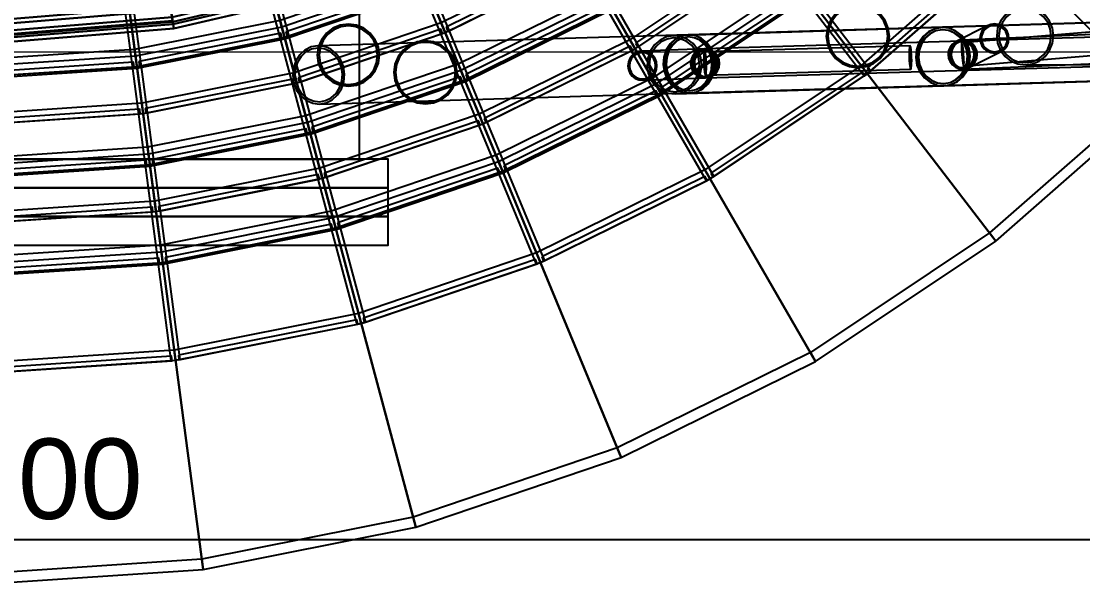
# Model space of a CAD drawing. Header units: millimetres. Extents: x -52000 to 54854, y -52000 to 53750.
# Drawn here: x 601 to 19107, y -28900 to -19098 of the extents above; entities that cross this region are included whole.
import ezdxf

# ---------------------------------------------------------------- set-up
doc = ezdxf.new("R2010")
doc.units = ezdxf.units.MM
for name, color, linetype, lineweight in [('D-BMK-AXIS', 7, 'Continuous', 13), ('D-STR-BASE', 7, 'Continuous', 25), ('D-STR-DECK', 7, 'Continuous', 25), ('D-STR-DIM', 7, 'Continuous', 13), ('D-STR-STRC', 7, 'Continuous', 25)]:
    doc.layers.add(name, color=color, linetype=linetype, lineweight=lineweight)
doc.styles.add('OpenSansCondensed-Light', font='OpenSansCondensed-Light.ttf')
doc.styles.add('TOWER_UNICODE', font='Arial Unicode.ttf')
doc.dimstyles.new('EZDXF', dxfattribs={"dimtxt": 0.25, "dimasz": 0.175, "dimexe": 0.375, "dimexo": 0.125, "dimgap": 0.1, "dimtad": 1, "dimlfac": 100, "dimzin": 12, "dimdsep": 46, "dimtxsty": 'OpenSansCondensed-Light', "dimblk": 'ARCHTICK', "dimcen": 2.5, "dimazin": 3, "dimtfac": 0.5, "dimtmove": 2, "dimatfit": 3})

# ---------------------------------------------------------------- blocks, each defined once
blk = doc.blocks.new('_ARCHTICK')
at = {"color": 0, "linetype": 'BYBLOCK', "const_width": 0.15}
blk.add_lwpolyline([(-0.5, -0.5), (0.5, 0.5)], dxfattribs=at)

msp = doc.modelspace()

# ---------------------------------------------------------------- linework, layer by layer
at = {"layer": 'D-BMK-AXIS'}
msp.add_lwpolyline([(0, 39259.8), (-34000, -19629.9), (34000, -19629.9)], close=True, dxfattribs=at)
at = {"layer": 'D-STR-BASE'}
for points in [[(-6500, -21500), (6500, -21500), (6500, -18500), (-6500, -18500)], [(-7000, -22000), (7000, -22000), (7000, -21500), (-7000, -21500)], [(-7000, -22500), (7000, -22500), (7000, -22000), (-7000, -22000)], [(-7000, -23000), (7000, -23000), (7000, -22500), (-7000, -22500)]]:
    msp.add_lwpolyline(points, close=True, dxfattribs=at)
at = {"layer": 'D-STR-DECK'}
for points in [[(4242.6, -4242.6), (20435.4, -20435.4), (22927.9, -17593.2), (4760.1, -3652.6)], [(3652.6, -4760.1), (17593.2, -22927.9), (20435.4, -20435.4), (4242.6, -4242.6)], [(3000, -5196.2), (11750, -20351.6), (14305.9, -18643.8), (3652.6, -4760.1)], [(3000, -5196.2), (14450, -25028.1), (17593.2, -22927.9), (3652.6, -4760.1)], [(2296.1, -5543.3), (8334.2, -20120.6), (10889.2, -18860.6), (3000, -5196.2)], [(2296.1, -5543.3), (8993.1, -21711.2), (11750, -20351.6), (3000, -5196.2)], [(2296.1, -5543.3), (11059.6, -26700.1), (14450, -25028.1), (3000, -5196.2)], [(1552.9, -5795.6), (5191.1, -19373.3), (7675.4, -18530), (2296.1, -5543.3)], [(1552.9, -5795.6), (5636.7, -21036.3), (8334.2, -20120.6), (2296.1, -5543.3)], [(1552.9, -5795.6), (6082.2, -22699.3), (8993.1, -21711.2), (2296.1, -5543.3)], [(1552.9, -5795.6), (7479.9, -27915.3), (11059.6, -26700.1), (2296.1, -5543.3)], [(783.2, -5948.7), (2617.9, -19885.1), (5191.1, -19373.3), (1552.9, -5795.6)], [(783.2, -5948.7), (2842.6, -21592), (5636.7, -21036.3), (1552.9, -5795.6)], [(783.2, -5948.7), (3067.4, -23299), (6082.2, -22699.3), (1552.9, -5795.6)], [(783.2, -5948.7), (3772.2, -28652.8), (7479.9, -27915.3), (1552.9, -5795.6)], [(0, -6000), (0, -20056.7), (2617.9, -19885.1), (783.2, -5948.7)], [(0, -6000), (0, -21778.4), (2842.6, -21592), (783.2, -5948.7)], [(0, -6000), (0, -23500), (3067.4, -23299), (783.2, -5948.7)], [(0, -6000), (0, -28900), (3772.2, -28652.8), (783.2, -5948.7)], [(11221.2, -14500.5), (15413.5, -19964), (15294.5, -20055.3), (11102.2, -14591.9)], [(9232.5, -15841.2), (12675.8, -21805.1), (12545.9, -21880.1), (9102.6, -15916.2)], [(7085.8, -16910.7), (9721.2, -23273.1), (9582.6, -23330.5), (6947.2, -16968.1)], [(4817.9, -17690.9), (6600.3, -24342.8), (6455.4, -24381.6), (4673, -17729.7)], [(15244.4, -19866.9), (15354, -20009.7), (17834.4, -17834.4), (17707.1, -17707.1)], [(7922.7, -19127.2), (7991.6, -19293.5), (10441.6, -18085.3), (10351.6, -17929.4)], [(11212.4, -19420.4), (11302.4, -19576.3), (13760.9, -17933.6), (13651.3, -17790.7)], [(11308.3, -19480.4), (11348.5, -19549.6), (13718.6, -17965.9), (13670.1, -17902.3)], [(15352.2, -19910.1), (15401.1, -19973.4), (17792.3, -17876.4), (17735.9, -17819.7)], [(8006.3, -19200.8), (8037.1, -19274.6), (10398.9, -18109.9), (10359.1, -18040.5)], [(2467.6, -18168.4), (3366.4, -24996.1), (3217.7, -25015.7), (2318.9, -18188)], [(3196.4, -18830.6), (3250, -19146.1), (6047.1, -18492.8), (5947.6, -18188.6)], [(3262.8, -19221.6), (3209.2, -18906.1), (5971.4, -18261.4), (6070.9, -18565.5)], [(5113.4, -19083.5), (5198.8, -19402.3), (7686.9, -18557.7), (7560.6, -18252.8)], [(390, -19259.7), (377.5, -18639.8), (3126.1, -18416.6), (3229.9, -19027.8)], [(378.8, -18705.7), (391.3, -19325.6), (3240.9, -19092.8), (3137.1, -18481.5)], [(3250, -19146.1), (3229.9, -19027.8), (6009.8, -18378.7), (6047.1, -18492.8)], [(3229.9, -19027.8), (3243.2, -19106.3), (6034.5, -18454.3), (6009.8, -18378.7)], [(3243.2, -19106.3), (3263.3, -19224.6), (6071.8, -18568.4), (6034.5, -18454.3)], [(3250, -19146.1), (3262.8, -19221.6), (6070.9, -18565.5), (6047.1, -18492.8)], [(3263.3, -19224.6), (3250, -19146.1), (6047.1, -18492.8), (6071.8, -18568.4)], [(5144.5, -19199.4), (5191.1, -19373.3), (7675.4, -18530), (7606.5, -18363.7)], [(5215.8, -19283.8), (5236.7, -19361), (7631.7, -18548), (7601.3, -18474)], [(11600, -20091.8), (11765, -20377.6), (14324.2, -18667.6), (14123.3, -18405.8)], [(11660, -20195.7), (11750, -20351.6), (14305.9, -18643.8), (14196.3, -18501)], [(8219.4, -19843.4), (8345.7, -20148.3), (10904.2, -18886.6), (10739.2, -18600.8)], [(11757.8, -20254.7), (11797.9, -20323.9), (14261.9, -18677.5), (14213.4, -18613.9)], [(386, -19059.7), (392.4, -19379.7), (3250, -19146.1), (3196.4, -18830.6)], [(387.5, -19136.2), (386, -19059.7), (3196.4, -18830.6), (3209.2, -18906.1)], [(3196.4, -18830.6), (3250, -19146.1), (3262.8, -19221.6), (3209.2, -18906.1)], [(3196.4, -18830.6), (3250, -19146.1), (3262.8, -19221.6), (3209.2, -18906.1)], [(8265.3, -19954.3), (8334.2, -20120.6), (10889.2, -18860.6), (10799.2, -18704.7)], [(8350.8, -20027.1), (8381.6, -20100.9), (10844.7, -18886.2), (10804.9, -18816.8)], [(394, -19456.2), (387.5, -19136.2), (3209.2, -18906.1), (3262.8, -19221.6)], [(392.4, -19379.7), (390, -19259.7), (3229.9, -19027.8), (3250, -19146.1)], [(390, -19259.7), (391.6, -19339.2), (3243.2, -19106.3), (3229.9, -19027.8)], [(391.3, -19325.6), (390, -19259.7), (3229.9, -19027.8), (3240.9, -19092.8)], [(3250, -19146.1), (3229.9, -19027.8), (3243.2, -19106.3), (3263.3, -19224.6)], [(3250, -19146.1), (3229.9, -19027.8), (3243.2, -19106.3), (3263.3, -19224.6)], [(391.6, -19339.2), (394, -19459.2), (3263.3, -19224.6), (3243.2, -19106.3)], [(392.4, -19379.7), (394, -19456.2), (3262.8, -19221.6), (3250, -19146.1)], [(394, -19459.2), (392.4, -19379.7), (3250, -19146.1), (3263.3, -19224.6)], [(2578.8, -19587.7), (2621.8, -19914.9), (5198.8, -19402.3), (5113.4, -19083.5)], [(2594.4, -19706.7), (2617.9, -19885.1), (5191.1, -19373.3), (5144.5, -19199.4)], [(5358.4, -19997.7), (5404.9, -20171.5), (7991.6, -19293.5), (7922.7, -19127.2)], [(5431.6, -20081.5), (5452.5, -20158.7), (7946.1, -19312.3), (7915.7, -19238.3)], [(2654.1, -19799.6), (2664.8, -19878.9), (5145.4, -19385.5), (5124.9, -19308.2)], [(8581.6, -20717.8), (8650.5, -20884.1), (11302.4, -19576.3), (11212.4, -19420.4)], [(0, -19756.7), (0, -20086.7), (2621.8, -19914.9), (2578.8, -19587.7)], [(8668.9, -20789.8), (8699.6, -20863.6), (11256.2, -19602.9), (11216.4, -19533.5)], [(0, -19876.7), (0, -20056.7), (2617.9, -19885.1), (2594.4, -19706.7)], [(47.1, -19976.7), (47.3, -20056.7), (2571.1, -19891.2), (2560.8, -19811.9)], [(5559, -20746.5), (5644.4, -21065.3), (8345.7, -20148.3), (8219.4, -19843.4)], [(5590.1, -20862.4), (5636.7, -21036.3), (8334.2, -20120.6), (8265.3, -19954.3)], [(12520.8, -21686.7), (12610.8, -21842.6), (15354, -20009.7), (15244.4, -19866.9)], [(12622.1, -21743.6), (12662.2, -21812.8), (15306.8, -20045.8), (15258.2, -19982.2)], [(2702.3, -20526), (2725.8, -20704.5), (5404.9, -20171.5), (5358.4, -19997.7)], [(2763.9, -20618.7), (2774.6, -20698), (5357.4, -20184.2), (5336.9, -20106.9)], [(5665.3, -20945.7), (5686.2, -21022.9), (8286.8, -20140.2), (8256.3, -20066.2)], [(8878.3, -21434), (9004.5, -21738.9), (11765, -20377.6), (11600, -20091.8)], [(8924.2, -21544.9), (8993.1, -21711.2), (11750, -20351.6), (11660, -20195.7)], [(9013.4, -21616.1), (9044.2, -21689.9), (11702, -20379.2), (11662.2, -20309.8)], [(17483.6, -22785.1), (17593.2, -22927.9), (20435.4, -20435.4), (20308.1, -20308.1)], [(0, -20703.1), (0, -20883.1), (2725.8, -20704.5), (2702.3, -20526)], [(49, -20803.1), (49.2, -20883.1), (2677, -20710.8), (2666.7, -20631.5)], [(5804, -21660.6), (5850.5, -21834.5), (8650.5, -20884.1), (8581.6, -20717.8)], [(2803.5, -21294.6), (2846.6, -21621.8), (5644.4, -21065.3), (5559, -20746.5)], [(2819.2, -21413.6), (2842.6, -21592), (5636.7, -21036.3), (5590.1, -20862.4)], [(5881.1, -21743.4), (5902, -21820.7), (8601.2, -20904.4), (8570.8, -20830.4)], [(2882.9, -21506), (2893.5, -21585.3), (5587.1, -21049.5), (5566.6, -20972.2)], [(0, -21478.4), (0, -21808.4), (2846.6, -21621.8), (2803.5, -21294.6)], [(0, -21598.4), (0, -21778.4), (2842.6, -21592), (2819.2, -21413.6)], [(6004.6, -22409.5), (6090, -22728.2), (9004.5, -21738.9), (8878.3, -21434)], [(51.1, -21698.3), (51.3, -21778.3), (2791.8, -21598.7), (2781.5, -21519.3)], [(6035.7, -22525.4), (6082.2, -22699.3), (8993.1, -21711.2), (8924.2, -21544.9)], [(2927, -22232.9), (2950.5, -22411.4), (5850.5, -21834.5), (5804, -21660.6)], [(2992.7, -22325.1), (3003.3, -22404.3), (5799.1, -21848.2), (5778.6, -21770.9)], [(6114.8, -22607.6), (6135.7, -22684.9), (8941.9, -21732.3), (8911.4, -21658.3)], [(9583, -23135.5), (9651.9, -23301.8), (12610.8, -21842.6), (12520.8, -21686.7)], [(9676, -23205.1), (9706.8, -23278.9), (12559.3, -21872.2), (12519.5, -21802.9)], [(0, -22424.7), (0, -22604.7), (2950.5, -22411.4), (2927, -22232.9)], [(53.1, -22524.7), (53.3, -22604.7), (2897.7, -22418.3), (2887.4, -22338.9)], [(3028.2, -23001.5), (3071.3, -23328.7), (6090, -22728.2), (6004.6, -22409.5)], [(3043.9, -23120.5), (3067.4, -23299), (6082.2, -22699.3), (6035.7, -22525.4)], [(3111.6, -23212.4), (3122.3, -23291.7), (6028.7, -22713.5), (6008.2, -22636.2)], [(14360, -24872.2), (14450, -25028.1), (17593.2, -22927.9), (17483.6, -22785.1)], [(0, -23200), (0, -23530), (3071.3, -23328.7), (3028.2, -23001.5)], [(0, -23320), (0, -23500), (3067.4, -23299), (3043.9, -23120.5)], [(55.2, -23419.9), (55.4, -23499.9), (3012.5, -23306.1), (3002.2, -23226.8)], [(6481.3, -24188.4), (6527.8, -24362.2), (9651.9, -23301.8), (9583, -23135.5)], [(6564.3, -24269.6), (6585.2, -24346.8), (9597, -23324.4), (9566.5, -23250.4)], [(3268.6, -24827.4), (3292.1, -25005.9), (6527.8, -24362.2), (6481.3, -24188.4)], [(3340.4, -24918.7), (3351, -24998), (6470.4, -24377.5), (6449.9, -24300.2)], [(0, -25041.6), (0, -25221.6), (3292.1, -25005.9), (3268.6, -24827.4)], [(59.2, -25141.6), (59.4, -25221.6), (3233.2, -25013.6), (3222.9, -24934.2)], [(10990.7, -26533.8), (11059.6, -26700.1), (14450, -25028.1), (14360, -24872.2)], [(7433.3, -27741.4), (7479.9, -27915.3), (11059.6, -26700.1), (10990.7, -26533.8)], [(3748.7, -28474.3), (3772.2, -28652.8), (7479.9, -27915.3), (7433.3, -27741.4)], [(0, -28720), (0, -28900), (3772.2, -28652.8), (3748.7, -28474.3)]]:
    msp.add_lwpolyline(points, close=True, dxfattribs=at)
at = {"layer": 'D-STR-STRC'}
for points in [[(15735.2, -19357.8), (15716.4, -19215.5), (15661.5, -19082.8), (15574.1, -18968.9), (15460.2, -18881.5), (15327.5, -18826.6), (15185.2, -18807.8), (15042.8, -18826.6), (14910.2, -18881.5), (14796.3, -18968.9), (14708.9, -19082.8), (14653.9, -19215.5), (14635.2, -19357.8), (14653.9, -19500.2), (14708.9, -19632.8), (14796.3, -19746.7), (14910.2, -19834.1), (15042.8, -19889.1), (15185.2, -19907.8), (15327.5, -19889.1), (15460.2, -19834.1), (15574.1, -19746.7), (15661.5, -19632.8), (15716.4, -19500.2)], [(15710.2, -19357.8), (15692.3, -19221.9), (15639.8, -19095.3), (15556.4, -18986.6), (15447.7, -18903.1), (15321.1, -18850.7), (15185.2, -18832.8), (15049.3, -18850.7), (14922.7, -18903.1), (14813.9, -18986.6), (14730.5, -19095.3), (14678.1, -19221.9), (14660.2, -19357.8), (14678.1, -19493.7), (14730.5, -19620.3), (14813.9, -19729), (14922.7, -19812.5), (15049.3, -19864.9), (15185.2, -19882.8), (15321.1, -19864.9), (15447.7, -19812.5), (15556.4, -19729), (15639.8, -19620.3), (15692.3, -19493.7)], [(18100.8, -18842.9), (17972.8, -18860.2), (17853.6, -18910.9), (17751.1, -18991.7), (17672.5, -19096.9), (17623.1, -19219.4), (17606.3, -19350.9), (17623.1, -19482.3), (17672.5, -19604.9), (17751.1, -19710.1), (17853.6, -19790.8), (17972.8, -19841.6), (18100.8, -19858.9), (18228.8, -19841.6), (18348.1, -19790.9), (18450.6, -19710.2), (18529.2, -19605), (18578.6, -19482.5), (18595.4, -19351), (18578.6, -19219.5), (18529.2, -19097), (18450.6, -18991.7), (18348.1, -18911), (18228.8, -18860.2)], [(18100.8, -18882.9), (17982.9, -18898.9), (17873, -18945.6), (17778.7, -19020), (17706.2, -19116.9), (17660.7, -19229.7), (17645.2, -19350.9), (17660.7, -19472), (17706.2, -19584.9), (17778.7, -19681.8), (17873, -19756.2), (17982.9, -19803), (18100.8, -19818.9), (18218.8, -19803), (18328.7, -19756.2), (18423, -19681.9), (18495.4, -19585), (18541, -19472.1), (18556.5, -19351), (18541, -19229.8), (18495.4, -19117), (18423, -19020), (18328.7, -18945.6), (18218.8, -18898.9)], [(6845.5, -19689.6), (6827, -19549.4), (6772.9, -19418.8), (6686.8, -19306.6), (6574.6, -19220.5), (6443.9, -19166.3), (6303.7, -19147.9), (6163.5, -19166.3), (6032.8, -19220.5), (5920.6, -19306.6), (5834.5, -19418.8), (5780.4, -19549.4), (5761.9, -19689.6), (5780.4, -19829.9), (5834.5, -19960.5), (5920.6, -20072.7), (6032.8, -20158.8), (6163.5, -20213), (6303.7, -20231.4), (6443.9, -20213), (6574.6, -20158.8), (6686.8, -20072.7), (6772.9, -19960.5), (6827, -19829.9)], [(6845.5, -19689.6), (6827, -19549.4), (6772.9, -19418.8), (6686.8, -19306.6), (6574.6, -19220.5), (6443.9, -19166.3), (6303.7, -19147.9), (6163.5, -19166.3), (6032.8, -19220.5), (5920.6, -19306.6), (5834.5, -19418.8), (5780.4, -19549.4), (5761.9, -19689.6), (5780.4, -19829.9), (5834.5, -19960.5), (5920.6, -20072.7), (6032.8, -20158.8), (6163.5, -20213), (6303.7, -20231.4), (6443.9, -20213), (6574.6, -20158.8), (6686.8, -20072.7), (6772.9, -19960.5), (6827, -19829.9)], [(6813.6, -19689.6), (6796.2, -19557.7), (6745.3, -19434.7), (6664.3, -19329.1), (6558.6, -19248), (6435.7, -19197.1), (6303.7, -19179.7), (6171.7, -19197.1), (6048.7, -19248), (5943.1, -19329.1), (5862.1, -19434.7), (5811.1, -19557.7), (5793.8, -19689.6), (5811.1, -19821.6), (5862.1, -19944.6), (5943.1, -20050.2), (6048.7, -20131.3), (6171.7, -20182.2), (6303.7, -20199.6), (6435.7, -20182.2), (6558.6, -20131.3), (6664.3, -20050.2), (6745.3, -19944.6), (6796.2, -19821.6)], [(6813.6, -19689.6), (6796.2, -19557.7), (6745.3, -19434.7), (6664.3, -19329.1), (6558.6, -19248), (6435.7, -19197.1), (6303.7, -19179.7), (6171.7, -19197.1), (6048.7, -19248), (5943.1, -19329.1), (5862.1, -19434.7), (5811.1, -19557.7), (5793.8, -19689.6), (5811.1, -19821.6), (5862.1, -19944.6), (5943.1, -20050.2), (6048.7, -20131.3), (6171.7, -20182.2), (6303.7, -20199.6), (6435.7, -20182.2), (6558.6, -20131.3), (6664.3, -20050.2), (6745.3, -19944.6), (6796.2, -19821.6)], [(11512.6, -19871.7), (11532.8, -20002.6), (11584, -20123.6), (11662.8, -20226.5), (11763.7, -20304.2), (11879.9, -20351.4), (12003.5, -20365), (16686.2, -20222.8), (16808.7, -20201.7), (16921.8, -20147.5), (17017.9, -20063.9), (17090.2, -19956.4), (17134, -19832.5), (17146.2, -19700.6), (17126, -19569.7), (17074.8, -19448.6), (16996.1, -19345.8), (16895.1, -19268.1), (16778.9, -19220.8), (16655.3, -19207.3), (11972.7, -19349.5), (11850.1, -19370.5), (11737, -19424.7), (11641, -19508.4), (11568.6, -19615.9), (11524.8, -19739.8)], [(16655.3, -19207.3), (16532.8, -19228.3), (16419.7, -19282.5), (16323.6, -19366.2), (16251.3, -19473.6), (16207.5, -19597.6), (16195.3, -19729.5), (16215.5, -19860.4), (16266.7, -19981.4), (16345.4, -20084.3), (16446.4, -20162), (16562.6, -20209.2), (16686.2, -20222.8), (16808.7, -20201.7), (16921.8, -20147.5), (17017.9, -20063.9), (17090.2, -19956.4), (17134, -19832.5), (17146.2, -19700.6), (17126, -19569.7), (17074.8, -19448.6), (16996.1, -19345.8), (16895.1, -19268.1), (16778.9, -19220.8)], [(16655.3, -19207.3), (16535.9, -19228.2), (16425.6, -19282.3), (16332.1, -19365.9), (16261.6, -19473.3), (16219, -19597.2), (16207.2, -19729.1), (16227, -19860), (16277, -19981.1), (16353.9, -20084), (16452.3, -20161.8), (16565.7, -20209.1), (16686.2, -20222.8), (16805.6, -20201.8), (16915.9, -20147.7), (17009.4, -20064.1), (17079.9, -19956.7), (17122.5, -19832.8), (17134.3, -19700.9), (17114.5, -19570), (17064.5, -19448.9), (16987.6, -19346), (16889.2, -19268.2), (16775.8, -19220.9)], [(16759.8, -19677.2), (16768.5, -19743), (16793.8, -19804.2), (16834.2, -19856.9), (16886.7, -19897.3), (16947.9, -19922.7), (17013.6, -19931.4), (17079.3, -19922.8), (17140.5, -19897.5), (17693.8, -19618.9), (17746.4, -19578.6), (17786.7, -19526), (17812, -19464.8), (17820.7, -19399.1), (17812, -19333.3), (17786.7, -19272.1), (17746.4, -19219.4), (17693.8, -19179), (17632.6, -19153.6), (17566.9, -19144.9), (17501.3, -19153.5), (17440.1, -19178.8), (16886.7, -19457.4), (16834.2, -19497.7), (16793.8, -19550.3), (16768.5, -19611.5)], [(17566.9, -19144.9), (17501.3, -19153.5), (17440.1, -19178.8), (17387.5, -19219.1), (17347.2, -19271.6), (17321.8, -19332.8), (17313.2, -19398.6), (17321.8, -19464.3), (17347.2, -19525.6), (17387.5, -19578.2), (17440.1, -19618.6), (17501.3, -19644), (17566.9, -19652.7), (17632.6, -19644.2), (17693.8, -19618.9), (17746.4, -19578.6), (17786.7, -19526), (17812, -19464.8), (17820.7, -19399.1), (17812, -19333.3), (17786.7, -19272.1), (17746.4, -19219.4), (17693.8, -19179), (17632.6, -19153.6)], [(17566.9, -19169.9), (17507.7, -19177.6), (17452.6, -19200.4), (17405.2, -19236.8), (17368.8, -19284.1), (17346, -19339.3), (17338.2, -19398.6), (17346, -19457.8), (17368.8, -19513.1), (17405.2, -19560.5), (17452.6, -19597), (17507.7, -19619.9), (17566.9, -19627.8), (17626.1, -19620), (17681.3, -19597.2), (17728.7, -19560.9), (17765.1, -19513.5), (17787.9, -19458.3), (17795.7, -19399), (17787.9, -19339.8), (17765.1, -19284.5), (17728.7, -19237.1), (17681.3, -19200.7), (17626.1, -19177.7)], [(5333.9, -20045.7), (5353.1, -20176.7), (5401.9, -20297.8), (5476.7, -20400.8), (5572.5, -20478.7), (5682.8, -20526.2), (5800.1, -20540), (12259.5, -20347.5), (12375.7, -20326.7), (12483, -20272.8), (12574, -20189.3), (12642.6, -20082), (12684, -19958.2), (12695.4, -19826.3), (12676.2, -19695.3), (12627.4, -19574.2), (12552.6, -19471.2), (12456.8, -19393.3), (12346.5, -19345.8), (12229.2, -19332), (5769.8, -19524.5), (5653.6, -19545.3), (5546.3, -19599.2), (5455.3, -19682.7), (5386.7, -19790), (5345.3, -19913.8)], [(11972.7, -19349.5), (11850.1, -19370.5), (11737, -19424.7), (11641, -19508.4), (11568.6, -19615.9), (11524.8, -19739.8), (11512.6, -19871.7), (11532.8, -20002.6), (11584, -20123.6), (11662.8, -20226.5), (11763.7, -20304.2), (11879.9, -20351.4), (12003.5, -20365), (12126.1, -20344), (12239.2, -20289.8), (12335.2, -20206.1), (12407.6, -20098.6), (12451.4, -19974.7), (12463.6, -19842.8), (12443.4, -19711.9), (12392.2, -19590.8), (12313.4, -19488), (12212.5, -19410.3), (12096.3, -19363)], [(11973.9, -19389.5), (11861, -19408.8), (11756.8, -19458.8), (11668.3, -19535.9), (11601.6, -19634.9), (11561.3, -19749), (11550.1, -19870.5), (11568.7, -19991.2), (11615.9, -20102.7), (11688.4, -20197.4), (11781.4, -20269), (11888.4, -20312.5), (12002.3, -20325), (12115.2, -20305.6), (12219.4, -20255.7), (12307.9, -20178.6), (12374.5, -20079.6), (12414.9, -19965.5), (12426.1, -19843.9), (12407.5, -19723.3), (12360.3, -19611.8), (12287.8, -19517.1), (12194.8, -19445.5), (12087.7, -19401.9)], [(12229.2, -19332), (12113, -19352.8), (12005.7, -19406.7), (11914.7, -19490.2), (11846.2, -19597.5), (11804.8, -19721.3), (11793.3, -19853.2), (11812.6, -19984.2), (11861.3, -20105.3), (11936.1, -20208.3), (12032, -20286.2), (12142.3, -20333.7), (12259.5, -20347.5), (12375.7, -20326.7), (12483, -20272.8), (12574, -20189.3), (12642.6, -20082), (12684, -19958.2), (12695.4, -19826.3), (12676.2, -19695.3), (12627.4, -19574.2), (12552.6, -19471.2), (12456.8, -19393.3), (12346.5, -19345.8)], [(12229.2, -19332), (12117.9, -19352.6), (12015.2, -19406.4), (11928.1, -19489.8), (11862.6, -19597), (11823, -19720.8), (11812.2, -19852.6), (11830.9, -19983.6), (11877.7, -20104.8), (11949.5, -20207.9), (12041.4, -20285.9), (12147.1, -20333.6), (12259.5, -20347.5), (12370.8, -20326.9), (12473.6, -20273), (12560.7, -20189.7), (12626.2, -20082.5), (12665.7, -19958.7), (12676.5, -19826.9), (12657.9, -19695.9), (12611.1, -19574.7), (12539.3, -19471.6), (12447.4, -19393.6), (12341.6, -19345.9)], [(12230.4, -19372), (12123.4, -19391.1), (12024.5, -19440.8), (11940.7, -19517.7), (11877.5, -19616.6), (11839.4, -19730.6), (11828.8, -19852.1), (11846.6, -19972.8), (11891.5, -20084.4), (11960.4, -20179.3), (12048.7, -20251.1), (12150.3, -20294.8), (12258.3, -20307.5), (12365.4, -20288.4), (12464.2, -20238.7), (12548.1, -20161.8), (12611.2, -20062.9), (12649.4, -19948.9), (12659.9, -19827.4), (12642.2, -19706.7), (12597.3, -19595.1), (12528.4, -19500.2), (12440.1, -19428.4), (12338.5, -19384.7)], [(12230.4, -19372), (12127.9, -19391), (12033.2, -19440.6), (11953, -19517.4), (11892.6, -19616.1), (11856.2, -19730.1), (11846.3, -19851.6), (11863.4, -19972.3), (11906.6, -20083.9), (11972.7, -20178.9), (12057.4, -20250.8), (12154.8, -20294.7), (12258.3, -20307.5), (12360.9, -20288.5), (12455.5, -20238.9), (12535.8, -20162.1), (12596.1, -20063.4), (12632.6, -19949.4), (12642.5, -19827.9), (12625.3, -19707.2), (12582.2, -19595.6), (12516, -19500.6), (12431.4, -19428.7), (12334, -19384.8)], [(16656.5, -19247.2), (16543.7, -19266.6), (16439.4, -19316.6), (16351, -19393.7), (16284.3, -19492.7), (16244, -19606.8), (16232.7, -19728.3), (16251.3, -19848.9), (16298.5, -19960.4), (16371.1, -20055.2), (16464, -20126.8), (16571.1, -20170.3), (16685, -20182.8), (16797.8, -20163.4), (16902.1, -20113.5), (16990.5, -20036.4), (17057.2, -19937.4), (17097.5, -19823.2), (17108.8, -19701.7), (17090.2, -19581.1), (17043, -19469.6), (16970.4, -19374.8), (16877.5, -19303.3), (16770.4, -19259.7)], [(16656.5, -19247.2), (16546.5, -19266.5), (16444.9, -19316.4), (16358.7, -19393.4), (16293.8, -19492.4), (16254.6, -19606.5), (16243.7, -19728), (16261.9, -19848.6), (16308, -19960.1), (16378.8, -20055), (16469.5, -20126.6), (16573.9, -20170.2), (16685, -20182.8), (16795, -20163.5), (16896.6, -20113.7), (16982.7, -20036.6), (17047.7, -19937.7), (17086.9, -19823.6), (17097.8, -19702.1), (17079.5, -19581.4), (17033.5, -19469.9), (16962.7, -19375.1), (16872, -19303.4), (16767.5, -19259.8)], [(17013.6, -19423.5), (16947.9, -19432.1), (16886.7, -19457.4), (16834.2, -19497.7), (16793.8, -19550.3), (16768.5, -19611.5), (16759.8, -19677.2), (16768.5, -19743), (16793.8, -19804.2), (16834.2, -19856.9), (16886.7, -19897.3), (16947.9, -19922.7), (17013.6, -19931.4), (17079.3, -19922.8), (17140.5, -19897.5), (17193, -19857.2), (17233.3, -19804.7), (17258.7, -19743.5), (17267.3, -19677.7), (17258.7, -19612), (17233.3, -19550.7), (17193, -19498.1), (17140.5, -19457.7), (17079.3, -19432.3)], [(17002.9, -19428), (16945.6, -19439.1), (16893, -19466.8), (16848.6, -19509.1), (16815.4, -19563.2), (16795.8, -19625.4), (16791.1, -19691.4), (16801.5, -19756.7), (16826.4, -19817), (16864.1, -19868), (16912, -19906.3), (16966.8, -19929.3), (17024.9, -19935.5), (17082.2, -19924.4), (17134.9, -19896.7), (17179.3, -19854.4), (17212.4, -19800.3), (17232, -19738.1), (17236.8, -19672.1), (17226.3, -19606.7), (17201.4, -19546.5), (17163.7, -19495.5), (17115.8, -19457.1), (17061, -19434.1)], [(5769.8, -19524.5), (5653.6, -19545.3), (5546.3, -19599.2), (5455.3, -19682.7), (5386.7, -19790), (5345.3, -19913.8), (5333.9, -20045.7), (5353.1, -20176.7), (5401.9, -20297.8), (5476.7, -20400.8), (5572.5, -20478.7), (5682.8, -20526.2), (5800.1, -20540), (5916.3, -20519.3), (6023.6, -20465.3), (6114.6, -20381.8), (6183.1, -20274.5), (6224.5, -20150.7), (6236, -20018.8), (6216.7, -19887.9), (6168, -19766.7), (6093.2, -19663.7), (5997.3, -19585.8), (5887, -19538.3)], [(5771, -19564.5), (5663.9, -19583.6), (5565.1, -19633.3), (5481.2, -19710.3), (5418.1, -19809.1), (5379.9, -19923.2), (5369.4, -20044.7), (5387.1, -20165.3), (5432, -20276.9), (5500.9, -20371.8), (5589.2, -20443.6), (5690.8, -20487.3), (5798.9, -20500.1), (5905.9, -20480.9), (6004.8, -20431.2), (6088.6, -20354.3), (6151.8, -20255.4), (6189.9, -20141.4), (6200.5, -20019.9), (6182.7, -19899.2), (6137.8, -19787.7), (6068.9, -19692.7), (5980.6, -19621), (5879, -19577.2)], [(8198.3, -19988.9), (8179.6, -19846.5), (8124.6, -19713.9), (8037.2, -19599.9), (7923.3, -19512.5), (7790.6, -19457.6), (7648.3, -19438.9), (7505.9, -19457.6), (7373.3, -19512.5), (7259.4, -19599.9), (7172, -19713.9), (7117, -19846.5), (7098.3, -19988.9), (7117, -20131.2), (7172, -20263.9), (7259.4, -20377.8), (7373.3, -20465.2), (7505.9, -20520.1), (7648.3, -20538.9), (7790.6, -20520.1), (7923.3, -20465.2), (8037.2, -20377.8), (8124.6, -20263.9), (8179.6, -20131.2)], [(8173.3, -19988.9), (8155.4, -19853), (8103, -19726.4), (8019.5, -19617.6), (7910.8, -19534.2), (7784.2, -19481.7), (7648.3, -19463.9), (7512.4, -19481.7), (7385.8, -19534.2), (7277.1, -19617.6), (7193.6, -19726.4), (7141.2, -19853), (7123.3, -19988.9), (7141.2, -20124.7), (7193.6, -20251.4), (7277.1, -20360.1), (7385.8, -20443.5), (7512.4, -20496), (7648.3, -20513.9), (7784.2, -20496), (7910.8, -20443.5), (8019.5, -20360.1), (8103, -20251.4), (8155.4, -20124.7)], [(11177.6, -19872.7), (11186.2, -19938.4), (11211.5, -19999.7), (11251.7, -20052.3), (11304.1, -20092.7), (11365.1, -20118.1), (11430.5, -20126.8), (12522.7, -20086.3), (12588.2, -20077.7), (12649.2, -20052.3), (12701.6, -20012), (12741.8, -19959.4), (12767, -19898.1), (12775.7, -19832.4), (12767, -19766.7), (12741.8, -19705.4), (12701.6, -19652.8), (12649.2, -19612.4), (12588.2, -19587), (12522.7, -19578.3), (11430.5, -19618.8), (11365.1, -19627.4), (11304.1, -19652.8), (11251.7, -19693.1), (11211.5, -19745.7), (11186.2, -19807)], [(12522.7, -19578.3), (12457.2, -19587), (12396.2, -19612.3), (12343.8, -19652.7), (12303.6, -19705.3), (12278.3, -19766.5), (12269.7, -19832.2), (12278.3, -19898), (12303.6, -19959.3), (12343.8, -20011.9), (12396.2, -20052.2), (12457.2, -20077.6), (12522.7, -20086.3), (12588.2, -20077.7), (12649.2, -20052.3), (12701.6, -20012), (12741.8, -19959.4), (12767, -19898.1), (12775.7, -19832.4), (12767, -19766.7), (12741.8, -19705.4), (12701.6, -19652.8), (12649.2, -19612.4), (12588.2, -19587)], [(12522.7, -19603.3), (12463.6, -19611.1), (12408.6, -19634), (12361.4, -19670.3), (12325.2, -19717.8), (12302.4, -19773), (12294.6, -19832.2), (12302.4, -19891.5), (12325.2, -19946.8), (12361.4, -19994.2), (12408.6, -20030.6), (12463.6, -20053.5), (12522.7, -20061.3), (12581.7, -20053.5), (12636.7, -20030.7), (12684, -19994.3), (12720.2, -19946.9), (12743, -19891.7), (12750.8, -19832.4), (12743, -19773.1), (12720.2, -19717.9), (12684, -19670.4), (12636.7, -19634), (12581.7, -19611.1)], [(12515.2, -19578.2), (12461.8, -19588.4), (12412.6, -19615.3), (12370.9, -19656.9), (12339.5, -19710.4), (12320.7, -19772.3), (12315.5, -19838.2), (12324.5, -19903.7), (12347, -19964.3), (12381.5, -20015.9), (12425.6, -20055), (12476.3, -20078.9), (12530.2, -20086), (12583.5, -20075.7), (12632.7, -20048.9), (12674.4, -20007.3), (12705.8, -19953.7), (12724.7, -19891.9), (12729.8, -19826), (12720.8, -19760.5), (12698.3, -19699.8), (12663.8, -19648.2), (12619.7, -19609.2), (12569, -19585.3)], [(12515.9, -19603.2), (12467.8, -19612.4), (12423.4, -19636.6), (12385.8, -19674.1), (12357.6, -19722.4), (12340.5, -19778.2), (12335.9, -19837.6), (12344, -19896.7), (12364.3, -19951.3), (12395.4, -19997.8), (12435.2, -20033.1), (12480.9, -20054.6), (12529.4, -20061), (12577.5, -20051.8), (12621.9, -20027.6), (12659.5, -19990), (12687.8, -19941.8), (12704.8, -19886), (12709.4, -19826.6), (12701.3, -19767.5), (12681, -19712.9), (12649.9, -19666.3), (12610.2, -19631.1), (12564.5, -19609.6)], [(12499.7, -19780.4), (12500.4, -19833), (12502.6, -19885.5), (12506.2, -19934.4), (12511, -19976.4), (12516.5, -20008.6), (12522.5, -20028.7), (12528.4, -20035.5), (16107.3, -19934.3), (16112.9, -19927.2), (16117.7, -19906.8), (16121.4, -19874.3), (16123.8, -19832.2), (16124.6, -19783.1), (16123.9, -19730.5), (16121.6, -19678), (16118, -19629.1), (16113.3, -19587.1), (16107.8, -19554.9), (16101.8, -19534.8), (16095.8, -19528), (12516.9, -19629.2), (12511.4, -19636.3), (12506.6, -19656.8), (12502.9, -19689.2), (12500.5, -19731.3)], [(16095.8, -19528), (16090.3, -19535.1), (16085.5, -19555.6), (16081.8, -19588), (16079.4, -19630.2), (16078.6, -19679.2), (16079.3, -19731.8), (16081.5, -19784.3), (16085.1, -19833.3), (16089.9, -19875.2), (16095.4, -19907.4), (16101.4, -19927.5), (16107.3, -19934.3), (16112.9, -19927.2), (16117.7, -19906.8), (16121.4, -19874.3), (16123.8, -19832.2), (16124.6, -19783.1), (16123.9, -19730.5), (16121.6, -19678), (16118, -19629.1), (16113.3, -19587.1), (16107.8, -19554.9), (16101.8, -19534.8)], [(16096.3, -19544), (16091.2, -19550.6), (16086.7, -19569.4), (16083.3, -19599.3), (16081.1, -19638.1), (16080.4, -19683.3), (16081, -19731.7), (16083.1, -19780.2), (16086.4, -19825.2), (16090.8, -19863.9), (16095.9, -19893.5), (16101.4, -19912.1), (16106.9, -19918.3), (16112, -19911.8), (16116.4, -19892.9), (16119.8, -19863.1), (16122, -19824.2), (16122.8, -19779), (16122.1, -19730.6), (16120, -19682.2), (16116.7, -19637.1), (16112.4, -19598.4), (16107.3, -19568.8), (16101.8, -19550.3)], [(17013.6, -19448.5), (16954.4, -19456.3), (16899.2, -19479.1), (16851.8, -19515.4), (16815.5, -19562.8), (16792.6, -19618), (16784.8, -19677.2), (16792.6, -19736.5), (16815.5, -19791.7), (16851.8, -19839.2), (16899.2, -19875.6), (16954.4, -19898.6), (17013.6, -19906.4), (17072.8, -19898.7), (17128, -19875.9), (17175.3, -19839.5), (17211.7, -19792.2), (17234.6, -19737), (17242.4, -19677.7), (17234.6, -19618.5), (17211.7, -19563.2), (17175.3, -19515.8), (17128, -19479.3), (17072.8, -19456.4)], [(17004, -19452.9), (16952.4, -19463), (16904.9, -19487.9), (16864.8, -19526.1), (16835, -19574.9), (16817.3, -19630.9), (16813, -19690.4), (16822.4, -19749.3), (16844.9, -19803.6), (16878.8, -19849.6), (16922, -19884.2), (16971.5, -19905), (17023.8, -19910.5), (17075.5, -19900.5), (17122.9, -19875.5), (17163, -19837.4), (17192.9, -19788.6), (17210.6, -19732.6), (17214.8, -19673), (17205.4, -19614.1), (17183, -19559.8), (17149, -19513.8), (17105.8, -19479.3), (17056.4, -19458.5)], [(16996.6, -19473.9), (16993, -19481.1), (16990.7, -19501.7), (16990, -19534.1), (16990.9, -19576.3), (16993.4, -19625.3), (16997.2, -19677.7), (17002.1, -19730.1), (17007.8, -19778.8), (17013.9, -19820.5), (17019.9, -19852.4), (17025.5, -19872.3), (17030.3, -19878.9), (17034, -19871.6), (17036.2, -19851), (17036.9, -19818.6), (17036, -19776.4), (17033.6, -19727.5), (17029.8, -19675), (17024.9, -19622.6), (17019.2, -19573.9), (17013.1, -19532.2), (17007.1, -19500.3), (17001.4, -19480.4)], [(16998, -19489.8), (16994.6, -19496.5), (16992.5, -19515.4), (16991.9, -19545.3), (16992.7, -19584.2), (16994.9, -19629.3), (16998.5, -19677.6), (17003, -19725.8), (17008.2, -19770.7), (17013.8, -19809.2), (17019.4, -19838.5), (17024.6, -19856.9), (17029, -19862.9), (17032.4, -19856.2), (17034.4, -19837.3), (17035.1, -19807.4), (17034.3, -19768.5), (17032, -19723.4), (17028.5, -19675.1), (17024, -19626.9), (17018.8, -19582), (17013.2, -19543.6), (17007.6, -19514.2), (17002.4, -19495.8)], [(11430.5, -19618.8), (11365.1, -19627.4), (11304.1, -19652.8), (11251.7, -19693.1), (11211.5, -19745.7), (11186.2, -19807), (11177.6, -19872.7), (11186.2, -19938.4), (11211.5, -19999.7), (11251.7, -20052.3), (11304.1, -20092.7), (11365.1, -20118.1), (11430.5, -20126.8), (11496, -20118.1), (11557, -20092.8), (11609.4, -20052.4), (11649.6, -19999.8), (11674.9, -19938.6), (11683.5, -19872.9), (11674.9, -19807.1), (11649.6, -19745.8), (11609.4, -19693.2), (11557, -19652.8), (11496, -19627.5)], [(11430.5, -19643.8), (11371.5, -19651.6), (11316.5, -19674.4), (11269.3, -19710.8), (11233, -19758.2), (11210.2, -19813.4), (11202.5, -19872.7), (11210.2, -19932), (11233, -19987.2), (11269.3, -20034.7), (11316.5, -20071.1), (11371.5, -20094), (11430.5, -20101.8), (11489.6, -20094), (11544.6, -20071.1), (11591.8, -20034.8), (11628.1, -19987.3), (11650.8, -19932.1), (11658.6, -19872.8), (11650.8, -19813.6), (11628.1, -19758.3), (11591.8, -19710.9), (11544.6, -19674.5), (11489.6, -19651.6)], [(12516.9, -19629.2), (12511.4, -19636.3), (12506.6, -19656.8), (12502.9, -19689.2), (12500.5, -19731.3), (12499.7, -19780.4), (12500.4, -19833), (12502.6, -19885.5), (12506.2, -19934.4), (12511, -19976.4), (12516.5, -20008.6), (12522.5, -20028.7), (12528.4, -20035.5), (12534, -20028.4), (12538.8, -20007.9), (12542.5, -19975.5), (12544.9, -19933.4), (12545.7, -19884.3), (12545, -19831.7), (12542.7, -19779.2), (12539.1, -19730.2), (12534.4, -19688.3), (12528.9, -19656.1), (12522.9, -19636)], [(12517.4, -19645.2), (12512.3, -19651.7), (12507.8, -19670.6), (12504.4, -19700.4), (12502.2, -19739.3), (12501.5, -19784.5), (12502.1, -19832.9), (12504.2, -19881.3), (12507.5, -19926.4), (12511.9, -19965.1), (12517, -19994.7), (12522.5, -20013.2), (12528, -20019.5), (12533.1, -20012.9), (12537.5, -19994.1), (12540.9, -19964.2), (12543.1, -19925.4), (12543.9, -19880.2), (12543.2, -19831.8), (12541.2, -19783.4), (12537.8, -19738.3), (12533.5, -19699.6), (12528.4, -19670), (12522.9, -19651.4)]]:
    msp.add_lwpolyline(points, close=True, dxfattribs=at)
for points in [[(21032.4, -18836.8), (18100.8, -18842.9), (17972.8, -18860.2), (17853.6, -18910.9), (17751.1, -18991.7), (17672.5, -19096.9), (17623.1, -19219.4), (17606.3, -19350.9), (17623.1, -19482.3), (17672.5, -19604.9), (17751.1, -19710.1), (17853.6, -19790.8), (17972.8, -19841.6), (18100.8, -19858.9), (21032.4, -19852.8)], [(22243, -19037.6), (16655.3, -19207.3), (16535.9, -19228.2), (16425.6, -19282.3), (16332.1, -19365.9), (16261.6, -19473.3), (16219, -19597.2), (16207.2, -19729.1), (16227, -19860), (16277, -19981.1), (16353.9, -20084), (16452.3, -20161.8), (16565.7, -20209.1), (16686.2, -20222.8), (22273.9, -20053.1)], [(19937.2, -19102.2), (12229.2, -19332), (12117.9, -19352.6), (12015.2, -19406.4), (11928.1, -19489.8), (11862.6, -19597), (11823, -19720.8), (11812.2, -19852.6), (11830.9, -19983.6), (11877.7, -20104.8), (11949.5, -20207.9), (12041.4, -20285.9), (12147.1, -20333.6), (12259.5, -20347.5), (19967.4, -20117.8)], [(23967.6, -19126.9), (17002.9, -19428), (16945.6, -19439.1), (16893, -19466.8), (16848.6, -19509.1), (16815.4, -19563.2), (16795.8, -19625.4), (16791.1, -19691.4), (16801.5, -19756.7), (16826.4, -19817), (16864.1, -19868), (16912, -19906.3), (16966.8, -19929.3), (17024.9, -19935.5), (23989.5, -19634.4)], [(20471.9, -19184.8), (16996.6, -19473.9), (16993, -19481.1), (16990.7, -19501.7), (16990, -19534.1), (16990.9, -19576.3), (16993.4, -19625.3), (16997.2, -19677.7), (17002.1, -19730.1), (17007.8, -19778.8), (17013.9, -19820.5), (17019.9, -19852.4), (17025.5, -19872.3), (17030.3, -19878.9), (20505.6, -19589.8)], [(21671.5, -19307.9), (12515.2, -19578.2), (12461.8, -19588.4), (12412.6, -19615.3), (12370.9, -19656.9), (12339.5, -19710.4), (12320.7, -19772.3), (12315.5, -19838.2), (12324.5, -19903.7), (12347, -19964.3), (12381.5, -20015.9), (12425.6, -20055), (12476.3, -20078.9), (12530.2, -20086), (21686.5, -19815.6)]]:
    msp.add_lwpolyline(points, dxfattribs=at)

# ---------------------------------------------------------------- dimensions: what is measured, and where the dimension line sits
at = {"layer": 'D-STR-DIM'}
msp.add_linear_dim(base=(-34000, -28129.9), p1=(-34000, -19629.9), p2=(34000, -19629.9), dimstyle='EZDXF', override={"dimtxt": 1400, "dimasz": 625, "dimexe": 350, "dimexo": 300, "dimgap": 350, "dimtad": 1, "dimdec": 0, "dimlfac": 1, "dimlunit": 2, "dimtxsty": 'TOWER_UNICODE', "dimclrd": 7, "dimclre": 7, "dimclrt": 7}, dxfattribs=at).render()

doc.saveas('drawing.dxf')
